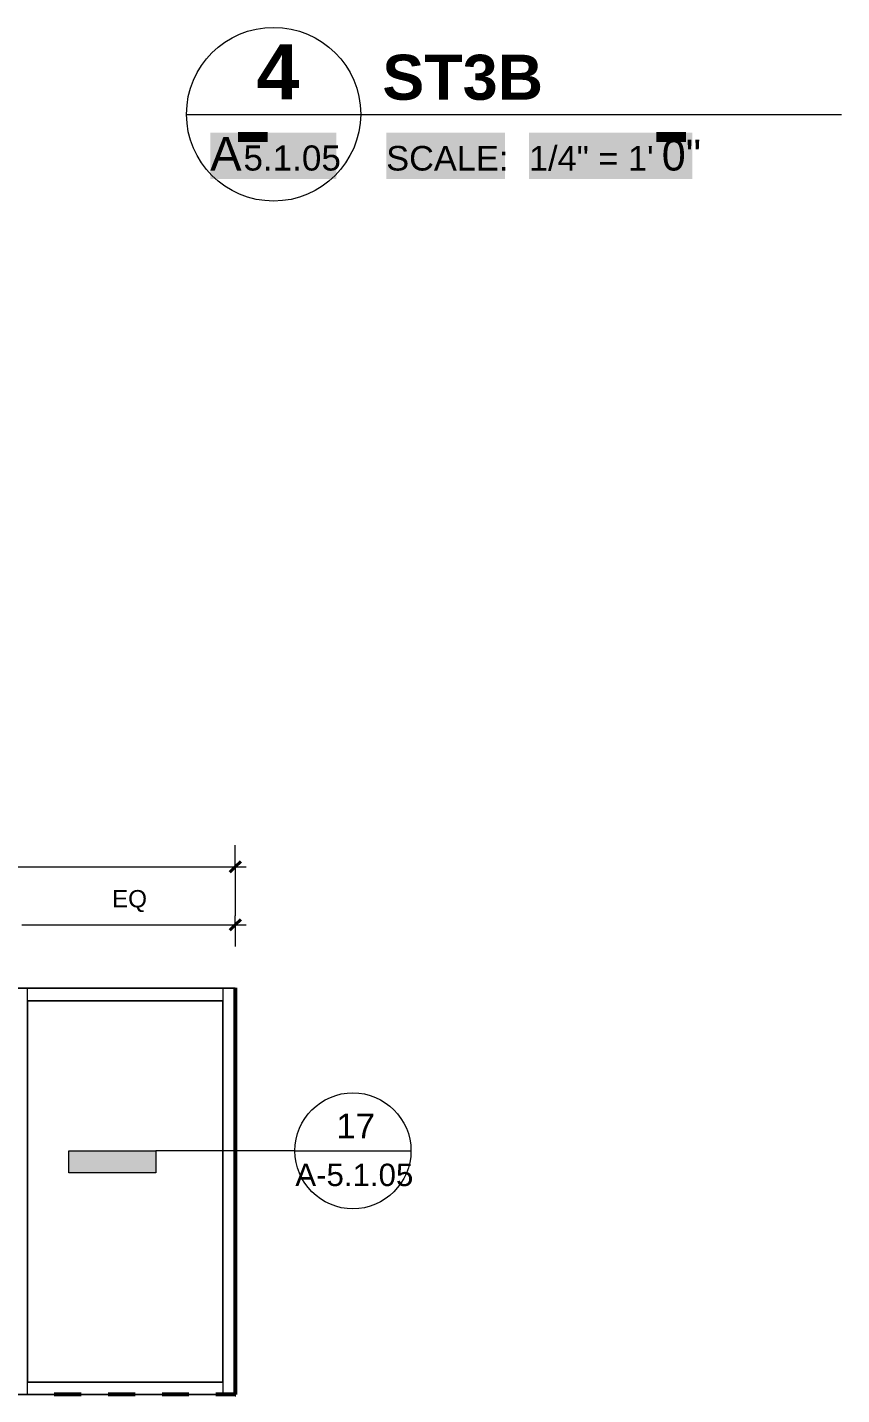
# Model space of a CAD drawing. Header units: inches. Extents: x -6061 to 13621, y -296 to 7483.
# Drawn here: x 12686.3 to 12854.8, y 349.9 to 632.9 of the extents above; entities that cross this region are included whole.
import ezdxf

# ---------------------------------------------------------------- set-up
doc = ezdxf.new("R2010")
doc.units = ezdxf.units.IN
doc.header["$MEASUREMENT"] = 0
doc.layers.get('0').update_dxf_attribs({"linetype": 'CONTINUOUS'})
doc.styles.add('Arial$001H0', font='arial.ttf')
doc.styles.add('Arial$101H0', font='arialbd.ttf')

msp = doc.modelspace()

# ---------------------------------------------------------------- hatches: boundary and pattern name
at = {"true_color": 0xffffff}
for points in [[(12724.12814, 601.49781), (12728.77338, 601.49781), (12728.77338, 611.10867), (12724.12814, 611.10867)], [(12728.77338, 601.49781), (12731.01592, 601.49781), (12731.01592, 611.10867), (12728.77338, 611.10867)], [(12731.01592, 601.49781), (12750.23764, 601.49781), (12750.23764, 611.10867), (12731.01592, 611.10867)], [(12760.56931, 601.49781), (12785.15709, 601.49781), (12785.15709, 611.10867), (12760.56931, 611.10867)], [(12790.12271, 601.49781), (12815.35121, 601.49781), (12815.35121, 611.10867), (12790.12271, 611.10867)], [(12815.35121, 601.49781), (12817.59375, 601.49781), (12817.59375, 611.10867), (12815.35121, 611.10867)], [(12817.59375, 601.49781), (12823.9209, 601.49781), (12823.9209, 611.10867), (12817.59375, 611.10867)], [(12729.33402, 349.93356), (12729.41411, 349.93356), (12729.41411, 434.10867), (12729.33402, 434.10867)]]:
    msp.add_hatch(color=7, dxfattribs=at).paths.add_polyline_path(points)
at = {"true_color": 0x000007}
msp.add_hatch(color=7, dxfattribs=at).paths.add_polyline_path([(12694.8951, 395.82542), (12712.91547, 395.82542), (12712.91547, 400.39058), (12694.8951, 400.39058)])

# ---------------------------------------------------------------- linework, layer by layer
at = {"color": 7, "linetype": 'Continuous', "lineweight": 9, "true_color": 0x000007}
for p, q in [((12719.24262, 614.87293), (12854.83583, 614.87293)), ((12729.33402, 459.177), (12729.33402, 463.66207)), ((12514.21094, 459.177), (12731.57655, 459.177)), ((12729.33402, 459.177), (12729.33402, 449.00551)), ((12685.12406, 447.16343), (12731.57655, 447.16343)), ((12729.33402, 447.16343), (12729.33402, 449.00551)), ((12729.33402, 447.16343), (12729.33402, 442.67836)), ((12686.32542, 434.02858), (12683.84262, 434.02858)), ((12683.84262, 434.02858), (12686.32542, 434.02858)), ((12686.32542, 431.46569), (12686.32542, 434.02858)), ((12726.77112, 434.02858), (12686.32542, 434.02858)), ((12686.32542, 434.02858), (12726.77112, 434.02858)), ((12686.32542, 349.93356), (12686.32542, 434.02858)), ((12726.77112, 434.02858), (12726.77112, 431.46569)), ((12729.33402, 434.02858), (12726.77112, 434.02858)), ((12726.77112, 434.02858), (12729.33402, 434.02858)), ((12726.77112, 434.02858), (12726.77112, 349.93356)), ((12729.33402, 349.93356), (12729.33402, 434.02858)), ((12686.32542, 431.46569), (12726.77112, 431.46569)), ((12726.77112, 431.46569), (12686.32542, 431.46569)), ((12686.32542, 431.46569), (12686.32542, 352.49646)), ((12726.77112, 352.49646), (12726.77112, 431.46569)), ((12694.8951, 395.82542), (12694.8951, 400.39058)), ((12694.8951, 400.39058), (12712.91547, 400.39058)), ((12712.91547, 400.39058), (12712.91547, 395.82542)), ((12741.58786, 400.39058), (12712.91547, 400.39058)), ((12741.58786, 400.39058), (12765.61501, 400.39058)), ((12741.66795, 400.39058), (12741.66795, 400.39058)), ((12765.6951, 400.39058), (12765.6951, 400.39058)), ((12712.91547, 395.82542), (12694.8951, 395.82542)), ((12686.32542, 352.49646), (12726.77112, 352.49646)), ((12686.32542, 349.93356), (12686.32542, 352.49646)), ((12726.77112, 352.49646), (12686.32542, 352.49646)), ((12726.77112, 352.49646), (12726.77112, 349.93356)), ((12686.32542, 349.93356), (12683.84262, 349.93356)), ((12683.84262, 349.93356), (12686.32542, 349.93356)), ((12686.32542, 349.93356), (12726.77112, 349.93356)), ((12726.77112, 349.93356), (12686.32542, 349.93356)), ((12729.33402, 349.93356), (12726.77112, 349.93356)), ((12726.77112, 349.93356), (12729.33402, 349.93356))]:
    msp.add_line(p, q, dxfattribs=at)
at = {"color": 7, "linetype": 'Continuous', "lineweight": 40, "true_color": 0x000007}
for p, q in [((12729.33402, 459.177), (12728.21275, 458.05573)), ((12729.33402, 459.177), (12730.45528, 460.29827)), ((12729.33402, 447.16343), (12728.21275, 446.04216)), ((12729.33402, 447.16343), (12730.45528, 448.28469))]:
    msp.add_line(p, q, dxfattribs=at)
at = {"color": 7, "linetype": 'Continuous', "lineweight": 53, "true_color": 0x000007}
for p, q in [((12729.33402, 434.10867), (12729.33402, 349.93356)), ((12729.33402, 349.93356), (12729.41411, 349.93356))]:
    msp.add_line(p, q, dxfattribs=at)
at = {"color": 250, "linetype": 'Continuous', "lineweight": 9, "true_color": 0x303030}
for p, q in [((12729.33402, 425.29872), (12729.33402, 425.21863)), ((12729.33402, 419.45211), (12729.33402, 419.45211)), ((12729.33402, 415.52768), (12729.33402, 415.52768)), ((12729.33402, 407.99917), (12729.41411, 407.99917)), ((12729.33402, 403.67429), (12729.33402, 403.67429)), ((12729.33402, 402.87338), (12729.33402, 402.87338)), ((12729.33402, 400.55076), (12729.33402, 400.55076)), ((12729.33402, 395.34487), (12729.41411, 395.34487)), ((12729.33402, 393.02225), (12729.33402, 393.02225)), ((12729.33402, 389.49827), (12729.41411, 389.49827)), ((12729.33402, 386.45483), (12729.33402, 386.37474)), ((12729.33402, 362.50777), (12729.33402, 362.50777)), ((12729.33402, 361.94714), (12729.33402, 361.94714)), ((12729.33402, 360.02496), (12729.41411, 360.10505)), ((12729.33402, 359.22406), (12729.33402, 359.22406)), ((12729.33402, 354.89917), (12729.41411, 354.89917)), ((12729.33402, 353.45754), (12729.33402, 353.37745)), ((12729.33402, 350.4942), (12729.33402, 350.4942))]:
    msp.add_line(p, q, dxfattribs=at)
at = {"color": 1, "linetype": 'Continuous', "lineweight": 53, "true_color": 0x000001}
for p, q in [((12697.458, 349.93356), (12691.85166, 349.93356)), ((12708.59058, 349.93356), (12702.98424, 349.93356)), ((12719.72316, 349.93356), (12714.19691, 349.93356)), ((12729.41411, 349.93356), (12725.32949, 349.93356))]:
    msp.add_line(p, q, dxfattribs=at)
at = {"color": 7, "linetype": 'Continuous', "lineweight": 9, "true_color": 0x000007}
for points in [[(12719.24262, 614.95302), (12719.24262, 624.88424), (12727.25166, 632.89329), (12737.26298, 632.89329)], [(12737.26298, 632.89329), (12747.1942, 632.89329), (12755.28334, 624.88424), (12755.28334, 614.95302)], [(12719.24262, 614.87293), (12719.24262, 614.63266), (12719.24262, 614.63266), (12719.24262, 614.95302)], [(12737.26298, 596.93266), (12727.25166, 596.93266), (12719.24262, 605.0218), (12719.24262, 614.87293)], [(12755.28334, 614.87293), (12755.20325, 605.0218), (12747.1942, 596.93266), (12737.26298, 596.93266)], [(12755.28334, 614.95302), (12755.28334, 614.63266), (12755.28334, 614.63266), (12755.28334, 614.87293)], [(12741.66795, 400.39058), (12741.66795, 407.03809), (12747.03402, 412.40415), (12753.68153, 412.40415)], [(12753.68153, 412.40415), (12760.24895, 412.40415), (12765.6951, 407.03809), (12765.6951, 400.39058)], [(12753.68153, 388.377), (12747.03402, 388.377), (12741.66795, 393.82315), (12741.66795, 400.39058)], [(12765.6951, 400.39058), (12765.6951, 393.82315), (12760.24895, 388.377), (12753.68153, 388.377)]]:
    msp.add_open_spline(points, degree=3, dxfattribs=at)

# ---------------------------------------------------------------- texts
at = {"color": 7, "true_color": 0x000007}
for s, height, style, p in [('4', 11.37839, 'Arial$101H0', (12733.73869, 617.9961)), ('ST3B', 9.315662, 'Arial$101H0', (12759.76809, 617.91601)), ('-', 18.01876, 'Arial$001H0', (12728.77304, 603.25948)), ('-', 18.01876, 'Arial$001H0', (12815.35089, 603.25948)), ('A', 6.97383, 'Arial$001H0', (12724.12782, 603.25948)), ('5.1.05', 5.192527, 'Arial$001H0', (12731.01556, 603.25948)), ('SCALE:', 5.086183, 'Arial$001H0', (12760.56896, 603.25948)), ('1/4" = 1\'', 5.083054, 'Arial$001H0', (12790.12236, 603.25948)), ('0"', 6.400615, 'Arial$001H0', (12817.59342, 603.25948)), ('EQ', 3.590405, 'Arial$001H0', (12703.80787, 450.76725)), ('17', 5.160623, 'Arial$001H0', (12750.2373, 402.95323)), ('A-5.1.05', 4.626402, 'Arial$001H0', (12741.74772, 393.1021))]:
    msp.add_text(s, height=height, dxfattribs=dict(at, style=style)).set_placement(p)

doc.saveas('drawing.dxf')
